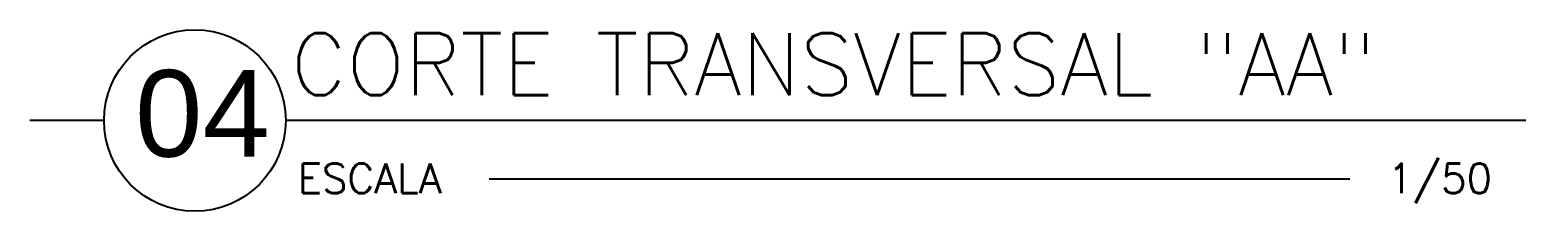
# Model space of a CAD drawing. Header units: millimetres. Extents: x -72 to 470, y 3 to 161.
# Drawn here: x 455.991 to 460.493, y 56.048 to 56.598 of the extents above; entities that cross this region are included whole.
import ezdxf
from ezdxf.enums import TextEntityAlignment as Align

# ---------------------------------------------------------------- set-up
doc = ezdxf.new("R2010")
doc.units = ezdxf.units.MM
doc.layers.add('LAYER2', color=5, linetype='Continuous')
doc.styles.add('ARIAL', font='arial.ttf', dxfattribs={"height": 0.2})
doc.styles.add('ROMANS', font='romans__.ttf', dxfattribs={"height": 0.1})

# ---------------------------------------------------------------- blocks, each defined once
blk = doc.blocks.new('A$C00126118')
at = {"layer": 'LAYER2'}
blk.add_line((0.3, 0.3668), (0, 0.3668), dxfattribs=at)
blk.add_circle((0.6668, 0.3668), 0.3668, dxfattribs=at)

msp = doc.modelspace()

# ---------------------------------------------------------------- linework, layer by layer
at = {"layer": 'LAYER2', "color": 5}
msp.add_line((461.7626, 56.3231), (456.7661, 56.3231), dxfattribs=at)
at = {"layer": 'LAYER2'}
msp.add_line((457.382, 56.1464), (459.9883, 56.1464), dxfattribs=at)

# ---------------------------------------------------------------- block references
at = {"layer": 'LAYER2', "xscale": 0.75, "yscale": 0.75, "zscale": 0.75}
msp.add_blockref('A$C00126118', (455.9909, 56.048), dxfattribs=at)

# ---------------------------------------------------------------- texts
at = {"layer": 'LAYER2', "style": 'ROMANS'}
for s, height, p in [('CORTE TRANSVERSAL "AA"', 0.1875, (456.7815, 56.5874)), ('ESCALA', 0.09, (456.8027, 56.1926)), ('1/50', 0.09, (460.1032, 56.1926))]:
    msp.add_text(s, height=height, dxfattribs=at).set_placement(p, align=Align.TOP_LEFT)
at = {"layer": 'LAYER2', "style": 'ARIAL'}
msp.add_text('04', height=0.2625, dxfattribs=at).set_placement((456.3099, 56.2135))

doc.saveas('drawing.dxf')
